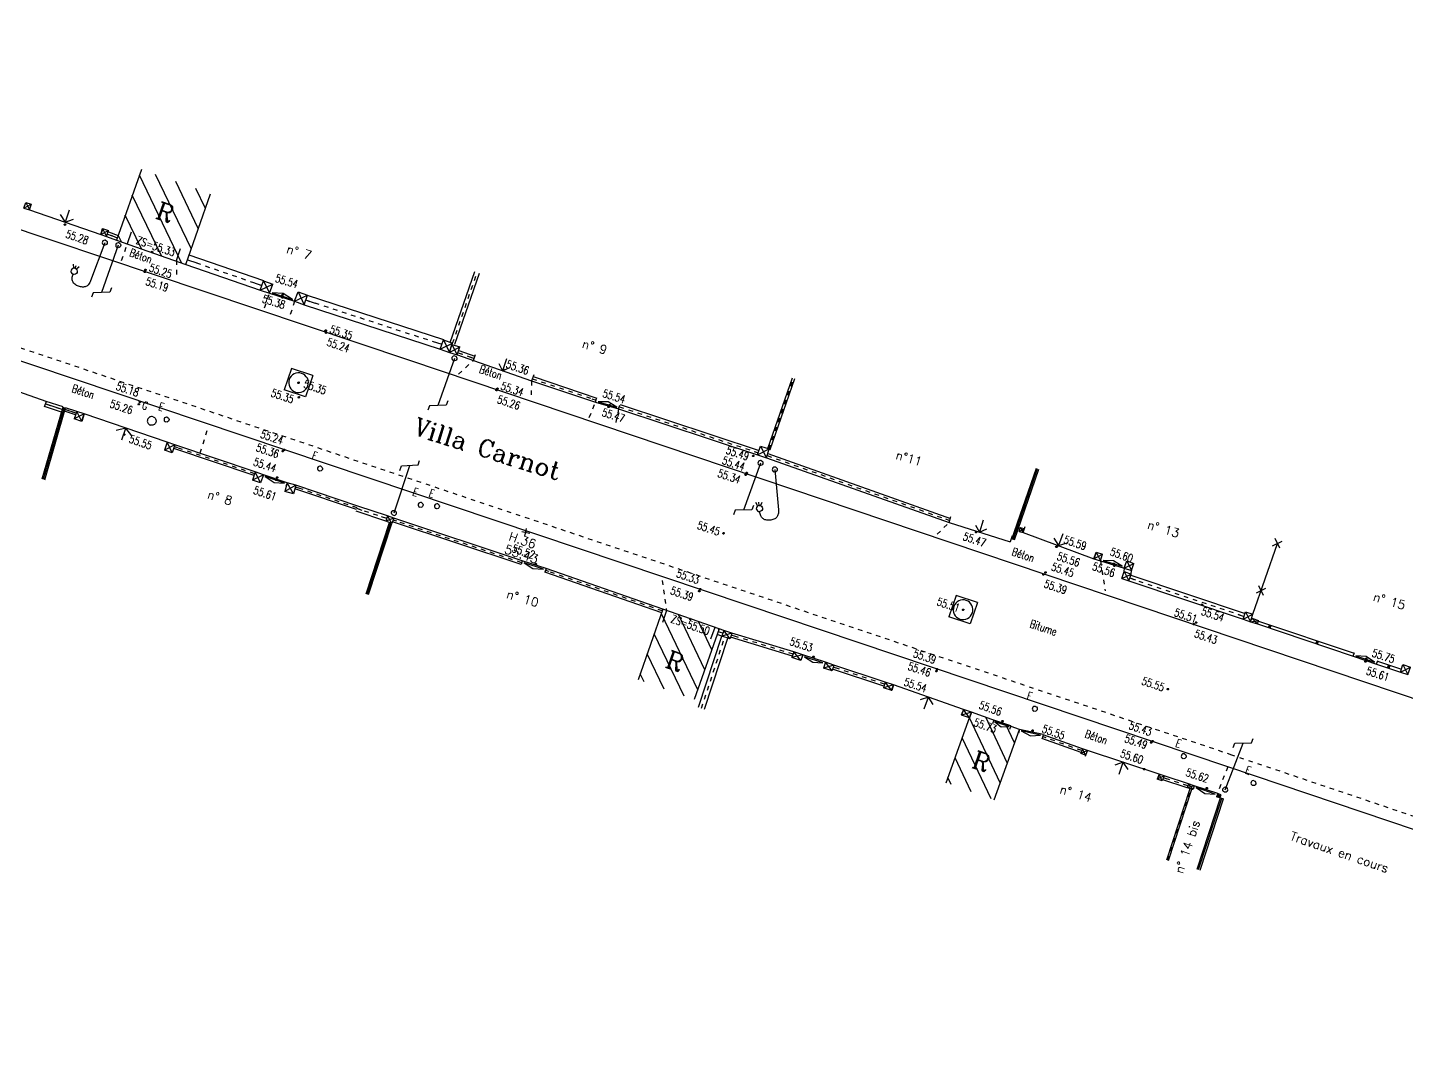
# Model space of a CAD drawing. Extents: x 661843 to 662062, y 6866352 to 6866909.
# Drawn here: x 661967.1 to 662022.2, y 6866501.6 to 6866542.7 of the extents above; entities that cross this region are included whole.
import ezdxf
from ezdxf.enums import TextEntityAlignment as Align

# ---------------------------------------------------------------- set-up
doc = ezdxf.new("R2010")
doc.units = 0
for name, pattern in [('CONTINU', [0]), ('JSI_TCO', [1, 0.5, 0.5]), ('JSI_TCO2', [1, 0.5, 0.5]), ('JSI_TIC', [0.2, 0.08, 0.01, -0.1, 0.01])]:
    doc.linetypes.add(name, pattern=pattern)
doc.layers.get('0').update_dxf_attribs({"linetype": 'CONTINUOUS'})
for name, color, linetype in [('ALTI', 140, 'CONTINUOUS'), ('BATI', 6, 'CONTINUOUS'), ('BORDURE', 7, 'CONTINU'), ('HACHURE', 7, 'CONTINUOUS'), ('LIMITE', 7, 'CONTINUOUS'), ('NUMEROS', 1, 'CONTINUOUS'), ('OBJASS', 22, 'CONTINUOUS'), ('OBJEAU', 4, 'CONTINUOUS'), ('OBJEP', 220, 'CONTINUOUS'), ('OBJGAZ', 30, 'CONTINUOUS'), ('OBJTELECOM', 3, 'CONTINUOUS'), ('POINTS-POLYGO', 7, 'CONTINUOUS'), ('POLYGO', 240, 'CONTINUOUS'), ('TEXTE', 7, 'CONTINUOUS'), ('VOIRIE', 7, 'CONTINUOUS'), ('Z', 4, 'CONTINUOUS')]:
    doc.layers.add(name, color=color, linetype=linetype)
doc.styles.add('36-2', font='romans.shx', dxfattribs={"height": 0.36})
doc.styles.add('5-2', font='romand.shx', dxfattribs={"height": 0.35})
doc.styles.add('7-2', font='romanc.shx', dxfattribs={"height": 0.7})
doc.styles.add('ROMANS', font='romans.shx', dxfattribs={"width": 0.95, "oblique": 13.5, "height": 5})
doc.styles.get("Standard").update_dxf_attribs({"font": 'romans.shx'})
doc.linetypes.add('JSI_MUD', pattern='A,0.0001,[130,jsi_form.shx,S=0.5,R=0,X=0.875,Y=0],-0.75', length=0.7501)
doc.linetypes.add('JSI_MUG', pattern='A,0.0001,[130,jsi_form.shx,S=0.5,R=0,X=-0.125,Y=0],-0.75', length=0.7501)
doc.linetypes.add('JSI_MUR', pattern='A,1e-06,-0.5,[130,jsi_form.shx,S=0.7,R=315,X=0.05,Y=0],-0.5', length=1.000001)

# ---------------------------------------------------------------- blocks, each defined once
blk = doc.blocks.new('$Y_001')
at = {"color": 0, "linetype": 'BYBLOCK', "flags": 128}
for points in [[(-0.5, 0), (0.5, 0)], [(0, -0.5), (0, 0.5)]]:
    blk.add_lwpolyline(points, dxfattribs=at)
blk = doc.blocks.new('TCPOINT')
at = {"color": 0}
blk.add_point((0, 0), dxfattribs=at)
at = {"layer": 'NUMEROS', "style": '36-2'}
blk.add_attdef('MAT', (0.1, 0.1), '', height=0.36, dxfattribs=at)
at = {"layer": 'Z', "style": 'ROMANS'}
blk.add_attdef('ALT', text='', height=0.36, dxfattribs=at).set_placement((0.1, -0.1), align=Align.TOP_LEFT)
blk = doc.blocks.new('$B_200')
at = {"color": 0, "linetype": 'BYBLOCK', "flags": 128}
for points in [[(0, -0.5, -0.414214), (-0.5, 0, -0.414214), (0, 0.5)], [(0, -0.5, 0.414214), (0.5, 0, 0.414214), (0, 0.5)]]:
    blk.add_lwpolyline(points, format="xyb", dxfattribs=at)
blk = doc.blocks.new('$B_136')
at = {"color": 0, "linetype": 'BYBLOCK', "flags": 128}
for points in [[(-0.156, 0.844), (-0.156, 0.938), (0.156, 1.062), (0.156, 1.156)], [(0, 0), (0, 1)]]:
    blk.add_lwpolyline(points, dxfattribs=at)
blk = doc.blocks.new('$B_130')
at = {"color": 0, "linetype": 'BYBLOCK', "flags": 128}
for points in [[(0, 0), (0, 0.812, -0.08), (0.012, 0.895, -0.117647), (0.047, 0.953, -0.117647), (0.105, 0.988, -0.08), (0.188, 1, -0.08), (0.27, 0.988, -0.117647), (0.328, 0.953, -0.117647), (0.363, 0.895, -0.08), (0.375, 0.812)], [(0.375, 0.688, -0.414214), (0.312, 0.75, -0.414214), (0.375, 0.812)], [(0.375, 0.688, 0.414214), (0.438, 0.75, 0.414214), (0.375, 0.812)]]:
    blk.add_lwpolyline(points, format="xyb", dxfattribs=at)
for points in [[(0.344, 0.688), (0.312, 0.625)], [(0.375, 0.688), (0.375, 0.625)], [(0.406, 0.688), (0.438, 0.625)]]:
    blk.add_lwpolyline(points, dxfattribs=at)
blk = doc.blocks.new('$B_020')
at = {"color": 0, "linetype": 'BYBLOCK', "flags": 128}
for points in [[(0, 0), (0, 1)], [(0, 1), (1, 1)], [(1, 0), (1, 1)], [(0, 0), (1, 0)]]:
    blk.add_lwpolyline(points, dxfattribs=at)
for points in [[(0.5, 0.0625, -0.4142136), (0.0625, 0.5, -0.4142136), (0.5, 0.9375)], [(0.5, 0.0625, 0.4142136), (0.9375, 0.5, 0.4142136), (0.5, 0.9375)]]:
    blk.add_lwpolyline(points, format="xyb", dxfattribs=at)
blk = doc.blocks.new('$B_030')
at = {"color": 0, "linetype": 'BYBLOCK', "flags": 128}
for points in [[(0, 0), (0, 1)], [(0, 1), (1, 1)], [(0, 1), (1, 0)], [(0, 0), (1, 1)], [(0, 0), (1, 0)], [(1, 0), (1, 1)]]:
    blk.add_lwpolyline(points, dxfattribs=at)
blk = doc.blocks.new('$B_028')
at = {"color": 0, "linetype": 'BYBLOCK', "flags": 128}
for points in [[(0, 0.5), (0, -0.5), (0.094, -0.062)], [(-0.5, -0.5), (-0.5, 0)], [(0.5, 0), (0.5, -0.5)], [(-0.094, -0.062), (0, -0.5)], [(-0.5, -0.5), (0.5, -0.5)]]:
    blk.add_lwpolyline(points, dxfattribs=at)
blk = doc.blocks.new('$B_027')
at = {"color": 0, "linetype": 'BYBLOCK', "flags": 128}
for points in [[(-0.5, -0.5), (0.5, -0.5), (0.5, -0.188)], [(-0.5, -0.5), (-0.5, -0.188)]]:
    blk.add_lwpolyline(points, dxfattribs=at)
blk.add_lwpolyline([(-0.406, -0.406), (0.406, -0.406), (0, -0.188)], close=True, dxfattribs=at)
blk = doc.blocks.new('$B_170')
at = {"color": 0, "linetype": 'BYBLOCK', "flags": 128}
for points in [[(-0.5, 0), (-0.5, 1)], [(0.5, 0), (0.5, 1)]]:
    blk.add_lwpolyline(points, dxfattribs=at)
blk = doc.blocks.new('$B_210')
at = {"linetype": 'CONTINUOUS'}
blk.add_hatch(color=0, dxfattribs=at).paths.add_polyline_path([(0, -0.5, -1), (0, 0.5, -1)])
at = {"color": 0, "linetype": 'BYBLOCK', "flags": 128}
blk.add_lwpolyline([(0, -0.5, -1), (0, 0.5, -1)], format="xyb", close=True, dxfattribs=at)
blk = doc.blocks.new('GEOCARR1')
at = {"const_width": 1}
blk.add_lwpolyline([(0, 0), (0, 1)], dxfattribs=at)
blk = doc.blocks.new('GEOCROIX')
at = {"color": 0, "linetype": 'BYBLOCK'}
for p, q in [((-0.5, 0.5), (0.5, -0.5)), ((-0.5, -0.5), (0.5, 0.5))]:
    blk.add_line(p, q, dxfattribs=at)

msp = doc.modelspace()

# ---------------------------------------------------------------- hatches: boundary and pattern name
at = {"layer": 'HACHURE', "linetype": 'CONTINUOUS', "ltscale": 2}
h = msp.add_hatch(dxfattribs=at)
h.set_pattern_fill('_USER', color=256, scale=0.6, angle=115.6117, style=0, pattern_type=0)
h.set_pattern_definition([(115.6117, (661958.265, 6866695.073), (-0.5410465, -0.259362), [])])
h.paths.add_polyline_path([(661970.653, 6866534.245), (661971.649, 6866537.075), (661974.419, 6866536.1), (661973.423, 6866533.27)])
h = msp.add_hatch(dxfattribs=at)
h.set_pattern_fill('_USER', color=256, scale=0.6, angle=115.5574, style=0, pattern_type=0)
h.set_pattern_definition([(115.55736, (661958.265, 6866695.073), (-0.5412923, -0.2588487), [])])
h.paths.add_polyline_path([(661994.759, 6866518.681), (661993.76, 6866515.852), (661991.513, 6866516.645), (661992.512, 6866519.474)])
h = msp.add_hatch(dxfattribs=at)
h.set_pattern_fill('_USER', color=256, scale=0.6, angle=115.2807, style=0, pattern_type=0)
h.set_pattern_definition([(115.28074, (661958.265, 6866695.073), (-0.5425357, -0.2562324), [])])
h.paths.add_polyline_path([(662006.764, 6866514.663), (662005.752, 6866511.839), (662003.834, 6866512.527), (662004.846, 6866515.351)])

# ---------------------------------------------------------------- linework, layer by layer
at = {"elevation": 57.333, "flags": 128}
msp.add_lwpolyline([(662014.806, 6866511.922), (662014.93, 6866511.882)], dxfattribs=at)
at = {"layer": 'BATI', "linetype": 'JSI_TCO2', "ltscale": 2, "elevation": 57.333, "flags": 128}
for points in [[(661971.649, 6866537.075), (661970.653, 6866534.245)], [(661973.423, 6866533.27), (661974.419, 6866536.1)], [(661970.653, 6866534.245), (661973.423, 6866533.27)], [(661992.512, 6866519.474), (661991.513, 6866516.645)], [(661994.759, 6866518.681), (661992.512, 6866519.474)], [(661994.759, 6866518.681), (661993.76, 6866515.852)], [(662003.834, 6866512.527), (662004.846, 6866515.351)], [(662006.764, 6866514.663), (662004.846, 6866515.351)], [(662005.752, 6866511.839), (662006.764, 6866514.663)]]:
    msp.add_lwpolyline(points, dxfattribs=at)
at = {"layer": 'BORDURE', "linetype": 'JSI_TCO', "ltscale": 2, "elevation": 57.333, "flags": 128}
for points in [[(661942.741, 6866542.749), (661955.855, 6866538.336), (661982.331, 6866529.445), (662025.636, 6866514.857), (662050.833, 6866506.399)], [(662015.101, 6866513.161), (661995.878, 6866519.628), (661955.555, 6866533.183), (661954.31, 6866533.601)], [(662049.433, 6866501.573), (662015.101, 6866513.161)]]:
    msp.add_lwpolyline(points, dxfattribs=at)
at = {"layer": 'LIMITE', "linetype": 'JSI_MUG', "ltscale": 0.4}
for p, q in [((661973.489, 6866533.459, 112.689), (661973.867, 6866533.329, 112.693)), ((661978.221, 6866531.848, 112.748), (661978.602, 6866531.724, 112.748))]:
    msp.add_line(p, q, dxfattribs=at)
at = {"layer": 'LIMITE', "linetype": 'JSI_MUD', "ltscale": 0.4}
for p, q in [((661976.092, 6866532.562, 112.721), (661976.47, 6866532.432, 112.726)), ((661983.286, 6866530.196, 112.739), (661983.666, 6866530.072, 112.738))]:
    msp.add_line(p, q, dxfattribs=at)
at = {"layer": 'LIMITE', "linetype": 'JSI_MUG', "ltscale": 0.18}
for p, q in [((661984.317, 6866529.736, 112.692), (661984.487, 6866529.676, 112.693)), ((661987.286, 6866528.694, 112.696), (661987.457, 6866528.637, 112.705)), ((661990.768, 6866527.574, 112.818), (661990.939, 6866527.517, 112.818)), ((661997.717, 6866517.675, 112.864), (661997.545, 6866517.73, 112.864)), ((662001.376, 6866516.47, 112.88), (662001.205, 6866516.527, 112.879))]:
    msp.add_line(p, q, dxfattribs=at)
at = {"layer": 'LIMITE', "linetype": 'JSI_MUD', "ltscale": 0.18}
for p, q in [((661984.789, 6866529.57, 112.695), (661984.959, 6866529.51, 112.697)), ((661989.672, 6866527.895, 112.813), (661989.843, 6866527.838, 112.822)), ((661996.154, 6866525.789, 112.831), (661996.325, 6866525.732, 112.831)), ((661995.413, 6866518.381, 112.856), (661995.241, 6866518.433, 112.856)), ((661999.488, 6866517.095, 112.867), (661999.318, 6866517.152, 112.866))]:
    msp.add_line(p, q, dxfattribs=at)
at = {"layer": 'LIMITE', "linetype": 'JSI_TCO', "ltscale": 2}
for p, q in [((661968.45, 6866527.357, 112.682), (661967.772, 6866527.581, 112.612)), ((661969.017, 6866527.244, 112.751), (661968.569, 6866527.394, 112.685))]:
    msp.add_line(p, q, dxfattribs=at)
at = {"layer": 'LIMITE', "linetype": 'JSI_MUD', "ltscale": 0.22}
msp.add_line((661968.015, 6866527.616, 112.633), (661967.806, 6866527.685, 112.612), dxfattribs=at)
at = {"layer": 'LIMITE', "linetype": 'JSI_MUG', "ltscale": 0.22}
msp.add_line((661968.484, 6866527.461, 112.682), (661968.275, 6866527.53, 112.66), dxfattribs=at)
at = {"layer": 'LIMITE', "linetype": 'JSI_MUD', "ltscale": 0.15}
for p, q in [((661968.735, 6866527.418, 112.706), (661968.593, 6866527.466, 112.685)), ((661973.113, 6866525.926, 112.761), (661972.971, 6866525.974, 112.761)), ((661977.948, 6866524.314, 112.768), (661977.806, 6866524.362, 112.768)), ((661981.862, 6866522.993, 112.792), (661981.719, 6866523.04, 112.791)), ((661987.956, 6866520.976, 112.852), (661987.814, 6866521.025, 112.853))]:
    msp.add_line(p, q, dxfattribs=at)
at = {"layer": 'LIMITE', "linetype": 'JSI_MUG', "ltscale": 0.15}
for p, q in [((661969.041, 6866527.315, 112.751), (661968.899, 6866527.363, 112.73)), ((661976.18, 6866524.893, 112.763), (661976.038, 6866524.941, 112.763)), ((661980.281, 6866523.529, 112.766), (661980.139, 6866523.577, 112.766)), ((661986.859, 6866521.332, 112.845), (661986.716, 6866521.38, 112.844)), ((661992.487, 6866519.403, 112.84), (661992.345, 6866519.453, 112.84))]:
    msp.add_line(p, q, dxfattribs=at)
at = {"layer": 'LIMITE', "linetype": 'JSI_MUG', "ltscale": 0.25}
msp.add_line((662011.177, 6866520.721, 112.905), (662011.414, 6866520.642, 112.905), dxfattribs=at)
at = {"layer": 'LIMITE', "linetype": 'JSI_MUD', "ltscale": 0.25}
msp.add_line((662015.515, 6866519.265, 112.909), (662015.752, 6866519.185, 112.909), dxfattribs=at)
at = {"layer": 'LIMITE', "linetype": 'JSI_MUD', "ltscale": 0.16}
for p, q in [((662007.84, 6866514.321, 112.894), (662007.69, 6866514.375, 112.892)), ((662012.682, 6866512.674, 112.936), (662012.53, 6866512.724, 112.934))]:
    msp.add_line(p, q, dxfattribs=at)
at = {"layer": 'LIMITE', "linetype": 'JSI_MUG', "ltscale": 0.16}
for p, q in [((662009.259, 6866513.814, 112.913), (662009.108, 6866513.868, 112.911)), ((662013.498, 6866512.403, 112.946), (662013.346, 6866512.453, 112.944))]:
    msp.add_line(p, q, dxfattribs=at)
at = {"layer": 'LIMITE', "linetype": 'JSI_TCO', "ltscale": 2, "elevation": 57.333, "flags": 128}
for points in [[(661970.259, 6866534.392), (661970.653, 6866534.245)], [(661970.329, 6866534.58), (661970.723, 6866534.432)], [(661973.554, 6866533.648), (661976.535, 6866532.621)], [(661973.423, 6866533.27), (661976.405, 6866532.243)], [(661978.283, 6866532.038), (661983.728, 6866530.262)], [(661978.159, 6866531.658), (661983.604, 6866529.882)], [(661984.347, 6866529.821), (661984.989, 6866529.595)], [(661984.287, 6866529.651), (661984.929, 6866529.425)], [(661987.315, 6866528.779), (661989.871, 6866527.923)], [(661987.258, 6866528.609), (661989.814, 6866527.752)], [(661967.687, 6866524.683), (661968.52, 6866527.564)], [(661968.519, 6866527.566), (661967.841, 6866527.79)], [(661990.796, 6866527.659), (661996.354, 6866525.818)], [(661967.783, 6866524.655), (661968.616, 6866527.537)], [(661969.065, 6866527.386), (661968.616, 6866527.537)], [(661990.739, 6866527.488), (661996.297, 6866525.647)], [(661976.204, 6866524.964), (661972.995, 6866526.045)], [(661976.156, 6866524.822), (661972.947, 6866525.903)], [(661996.646, 6866525.536), (662003.951, 6866522.937)], [(661996.707, 6866525.705), (662004.012, 6866523.106)], [(662006.47, 6866522.279), (662007.448, 6866525.115)], [(662006.564, 6866522.247), (662007.543, 6866525.082)], [(661980.257, 6866523.458), (661977.782, 6866524.291)], [(661980.305, 6866523.601), (661977.83, 6866524.433)], [(661981.43, 6866522.995), (661980.236, 6866523.392)], [(661981.499, 6866523.204), (661980.305, 6866523.601)], [(661980.637, 6866520.086), (661981.57, 6866522.937)], [(661980.732, 6866520.055), (661981.665, 6866522.906)], [(661986.835, 6866521.261), (661981.696, 6866522.969)], [(661986.882, 6866521.404), (661981.743, 6866523.111)], [(661992.462, 6866519.333), (661987.789, 6866520.954)], [(661992.512, 6866519.474), (661987.838, 6866521.096)], [(662011.137, 6866520.603), (662015.712, 6866519.067)], [(662011.217, 6866520.84), (662015.792, 6866519.304)], [(661993.933, 6866515.546), (661994.866, 6866518.397)], [(661994.171, 6866515.468), (661995.104, 6866518.319)], [(661997.691, 6866517.588), (661995.214, 6866518.347)], [(661997.744, 6866517.76), (661995.267, 6866518.519)], [(662001.404, 6866516.555), (661999.346, 6866517.237)], [(662001.347, 6866516.385), (661999.289, 6866517.066)], [(662009.286, 6866513.889), (662007.717, 6866514.45)], [(662009.232, 6866513.739), (662007.663, 6866514.3)], [(662013.523, 6866512.479), (662012.555, 6866512.8)], [(662013.473, 6866512.327), (662012.505, 6866512.648)], [(662012.659, 6866509.443), (662013.593, 6866512.294)], [(662012.735, 6866509.418), (662013.669, 6866512.269)], [(662013.873, 6866509.071), (662014.806, 6866511.922)], [(662013.997, 6866509.031), (662014.93, 6866511.882)]]:
    msp.add_lwpolyline(points, dxfattribs=at)
at = {"layer": 'LIMITE', "linetype": 'JSI_TIC', "ltscale": 2, "elevation": 57.333, "flags": 128}
for points in [[(661970.294, 6866534.486), (661970.688, 6866534.339)], [(661973.489, 6866533.459), (661976.47, 6866532.432)], [(661984.099, 6866530.114), (661985.078, 6866532.95)], [(661978.221, 6866531.848), (661983.666, 6866530.072)], [(661984.317, 6866529.736), (661984.959, 6866529.51)], [(661987.286, 6866528.694), (661989.843, 6866527.838)], [(661996.758, 6866525.885), (661997.736, 6866528.721)], [(661990.768, 6866527.574), (661996.325, 6866525.732)], [(661976.18, 6866524.893), (661972.971, 6866525.974)], [(661996.677, 6866525.62), (662003.982, 6866523.022)], [(661980.281, 6866523.529), (661977.806, 6866524.362)], [(661981.464, 6866523.099), (661980.27, 6866523.496)], [(661986.859, 6866521.332), (661981.719, 6866523.04)], [(661992.487, 6866519.403), (661987.814, 6866521.025)], [(662011.177, 6866520.721), (662015.752, 6866519.185)], [(661994.052, 6866515.507), (661994.985, 6866518.358)], [(661997.718, 6866517.674), (661995.241, 6866518.433)], [(662001.376, 6866516.47), (661999.318, 6866517.152)], [(662009.259, 6866513.814), (662007.69, 6866514.375)], [(662013.498, 6866512.403), (662012.53, 6866512.724)], [(662012.697, 6866509.431), (662013.631, 6866512.282)]]:
    msp.add_lwpolyline(points, dxfattribs=at)
at = {"layer": 'LIMITE', "linetype": 'JSI_MUG', "ltscale": 0.2, "elevation": 57.333, "flags": 128}
msp.add_lwpolyline([(661970.294, 6866534.486), (661970.481, 6866534.416)], dxfattribs=at)
at = {"layer": 'LIMITE', "linetype": 'JSI_MUD', "ltscale": 0.2, "elevation": 57.333, "flags": 128}
msp.add_lwpolyline([(661970.501, 6866534.409), (661970.688, 6866534.339)], dxfattribs=at)
at = {"layer": 'LIMITE', "elevation": 57.333, "flags": 128}
for points in [[(661984.004, 6866530.147), (661984.983, 6866532.983)], [(661984.193, 6866530.081), (661985.172, 6866532.917)], [(661996.71, 6866525.901), (661996.805, 6866525.869)], [(662010.955, 6866520.975), (662010.97, 6866521.113)], [(662011.232, 6866520.88), (662011.248, 6866521.018)], [(661994.866, 6866518.397), (661994.679, 6866518.455)], [(661994.903, 6866518.511), (661994.719, 6866518.568)], [(661994.94, 6866518.625), (661994.759, 6866518.681)]]:
    msp.add_lwpolyline(points, dxfattribs=at)
at = {"layer": 'LIMITE', "ltscale": 2, "elevation": 57.333, "flags": 128}
for points in [[(661996.71, 6866525.901), (661997.689, 6866528.737)], [(661996.805, 6866525.869), (661997.784, 6866528.704)], [(662016.107, 6866519.27), (662017.086, 6866522.106)], [(662016.324, 6866518.995), (662020.152, 6866517.711)], [(662021.082, 6866517.387), (662022.048, 6866517.071)]]:
    msp.add_lwpolyline(points, dxfattribs=at)
at = {"layer": 'LIMITE', "linetype": 'JSI_MUR', "ltscale": 0.22, "elevation": 57.333, "flags": 128}
msp.add_lwpolyline([(661968.484, 6866527.461), (661967.806, 6866527.685)], dxfattribs=at)
at = {"layer": 'LIMITE', "linetype": 'JSI_MUR', "ltscale": 0.1, "elevation": 57.333, "flags": 128}
for points in [[(661967.735, 6866524.669), (661968.569, 6866527.551)], [(662006.517, 6866522.263), (662007.496, 6866525.099)], [(661980.684, 6866520.07), (661981.618, 6866522.921)]]:
    msp.add_lwpolyline(points, dxfattribs=at)
at = {"layer": 'LIMITE', "linetype": 'JSI_MUD', "ltscale": 0.1, "elevation": 57.333, "flags": 128}
msp.add_lwpolyline([(661968.541, 6866527.454), (661968.569, 6866527.551)], dxfattribs=at)
at = {"layer": 'LIMITE', "linetype": 'JSI_MUR', "ltscale": 0.15, "elevation": 57.333, "flags": 128}
msp.add_lwpolyline([(661969.041, 6866527.315), (661968.593, 6866527.466)], dxfattribs=at)
at = {"layer": 'LIMITE', "linetype": 'JSI_MUD', "ltscale": 0.22, "elevation": 57.333, "flags": 128}
msp.add_lwpolyline([(661980.479, 6866523.427), (661980.27, 6866523.496)], dxfattribs=at)
at = {"layer": 'LIMITE', "linetype": 'JSI_MUG', "ltscale": 0.22, "elevation": 57.333, "flags": 128}
msp.add_lwpolyline([(661981.464, 6866523.099), (661981.255, 6866523.169)], dxfattribs=at)
at = {"layer": 'LIMITE', "linetype": 'JSI_MUD', "ltscale": 0.18, "elevation": 57.333, "flags": 128}
msp.add_lwpolyline([(662003.812, 6866523.083), (662003.982, 6866523.022)], dxfattribs=at)
at = {"layer": 'LIMITE', "linetype": 'JSI_MUG', "ltscale": 0.1, "elevation": 57.333, "flags": 128}
msp.add_lwpolyline([(662006.517, 6866522.263), (662006.549, 6866522.357)], dxfattribs=at)
at = {"layer": 'LIMITE', "linetype": 'CONTINUOUS', "ltscale": 2, "elevation": 57.333, "flags": 128}
for points in [[(662016.286, 6866518.882), (662020.114, 6866517.597)], [(662021.045, 6866517.273), (662022.011, 6866516.957)]]:
    msp.add_lwpolyline(points, dxfattribs=at)
at = {"layer": 'LIMITE', "linetype": 'JSI_MUR', "ltscale": 0.13, "elevation": 57.333, "flags": 128}
msp.add_lwpolyline([(662013.935, 6866509.051), (662014.868, 6866511.902)], dxfattribs=at)
at = {"layer": 'VOIRIE', "linetype": 'JSI_TIC', "ltscale": 2, "elevation": 57.333, "flags": 128}
for points in [[(662015.26, 6866513.635), (661996.037, 6866520.102), (661955.715, 6866533.657), (661954.469, 6866534.075)], [(661970.861, 6866533.425), (661971.098, 6866534.102)], [(661973.056, 6866533.429), (661973.048, 6866532.691)], [(661976.58, 6866531.53), (661976.775, 6866532.116)], [(661977.777, 6866531.797), (661977.577, 6866531.172)], [(661984.335, 6866528.879), (661984.929, 6866529.425)], [(661987.258, 6866528.609), (661987.231, 6866527.919)], [(661989.566, 6866527.145), (661989.814, 6866527.752)], [(661990.739, 6866527.488), (661990.592, 6866526.81)], [(661974.007, 6866525.723), (661974.315, 6866526.715)], [(662003.476, 6866522.474), (662003.951, 6866522.937)], [(662010.009, 6866521.405), (662010.191, 6866520.209)], [(661992.473, 6866520.626), (661992.652, 6866519.414)], [(662049.593, 6866502.047), (662015.261, 6866513.635)], [(662015.101, 6866513.161), (662014.681, 6866512.096)]]:
    msp.add_lwpolyline(points, dxfattribs=at)

# ---------------------------------------------------------------- block references
at = {"layer": 'ALTI', "linetype": 'CONTINUOUS'}
for p, xscale, yscale, rotation in [((661968.594, 6866534.862, 57.333), 0.0600000000881737, 0.0600000000881737, 341.4373182848789), ((661971.812, 6866533.05, 57.333), 0.0600000000881737, 0.0600000000881737, 341.4373182848789), ((661971.792, 6866532.969, 57.333), 0.0600000000881737, 0.0600000000881737, 341.4373182848789), ((661977.294, 6866532.048, 57.333), 0.0600000001101416, 0.0600000001101416, 71.62771445347605), ((661977.295, 6866531.95, 57.333), 0.0600000000159551, 0.0600000000159551, 252.2191206802689), ((661979.022, 6866530.619, 57.333), 0.0600000000881737, 0.0600000000881737, 341.4373182848789), ((661979.039, 6866530.539, 57.333), 0.0600000000881737, 0.0600000000881737, 341.4373182848789), ((661986.121, 6866529.061, 57.333), 0.0600000000125097, 0.0600000000125097, 341.3831340628199), ((661977.935, 6866528.536, 57.333), 0.0600000000849394, 0.0600000000849394, 161.4190007792459), ((661985.857, 6866528.243, 57.333), 0.0600000000125097, 0.0600000000125097, 341.3831340628199), ((661985.887, 6866528.296, 57.333), 0.0600000000125097, 0.0600000000125097, 341.3831340628199), ((661971.545, 6866527.671, 57.333), 0.0600000000409086, 0.0600000000409086, 161.4190448630857), ((661971.587, 6866527.767, 57.333), 0.0600000000409086, 0.0600000000409086, 161.4190448630857), ((661977.946, 6866527.952, 57.333), 0.0600000000849394, 0.0600000000849394, 161.4190007792459), ((661990.333, 6866527.57, 57.333), 0.0599999998631396, 0.0599999998631396, 257.7328203324436), ((661990.38, 6866527.642, 57.333), 0.0599999998631396, 0.0599999998631396, 257.7328203324436), ((661970.962, 6866526.458, 57.333), 0.0600000000409086, 0.0600000000409086, 161.4190448630857), ((661977.304, 6866525.802, 57.333), 0.0600000000409086, 0.0600000000409086, 161.4190448630857), ((661977.362, 6866525.849, 57.333), 0.0600000000409086, 0.0600000000409086, 161.4190448630857), ((661996.12, 6866525.606, 57.333), 0.0600000001221392, 0.0600000001221392, 341.6688989653865), ((661995.819, 6866524.855, 57.333), 0.0600000000125097, 0.0600000000125097, 341.3831340628199), ((661995.862, 6866524.929, 57.333), 0.0600000000125097, 0.0600000000125097, 341.3831340628199), ((661977.038, 6866524.655, 57.333), 0.0600000000496939, 0.0600000000496939, 161.4031707342211), ((661977.081, 6866524.74, 57.333), 0.0600000000496939, 0.0600000000496939, 161.4031707342211), ((661994.932, 6866522.509, 57.333), 0.0600000000849394, 0.0600000000849394, 161.4190007792459), ((662005.033, 6866522.561, 57.333), 0.0600000000125097, 0.0600000000125097, 341.3831340628199), ((662008.307, 6866522.023, 57.333), 0.0600000000125097, 0.0600000000125097, 341.3831340628199), ((662008.244, 6866521.967, 57.333), 0.0600000000125097, 0.0600000000125097, 341.3831340628199), ((661987.425, 6866521.274, 57.333), 0.0600000000496939, 0.0600000000496939, 161.4031707342211), ((662007.811, 6866520.945, 57.333), 0.0600000000125097, 0.0600000000125097, 341.3831340628199), ((662010.542, 6866521.291, 57.333), 0.0599999995916812, 0.0599999995916812, 278.6206567203869), ((662010.563, 6866521.211, 57.333), 0.0599999995916812, 0.0599999995916812, 278.6206567203869), ((662007.726, 6866520.864, 57.333), 0.0600000000125097, 0.0600000000125097, 341.3831340628199), ((661993.964, 6866520.196, 57.333), 0.0600000000409086, 0.0600000000409086, 161.4190448630857), ((661994.002, 6866520.273, 57.333), 0.0600000000409086, 0.0600000000409086, 161.4190448630857), ((662004.515, 6866519.451, 57.333), 0.0600000001077506, 0.0600000001077506, 161.4077704436525), ((662014.069, 6866519.644, 57.333), 0.0600000001727351, 0.0600000001727351, 341.4395726814456), ((662013.741, 6866518.872, 57.333), 0.0600000000125097, 0.0600000000125097, 341.3831340628199), ((662013.83, 6866518.936, 57.333), 0.0600000000125097, 0.0600000000125097, 341.3831340628199), ((661998.537, 6866517.565, 57.333), 0.0600000000875942, 0.0600000000875942, 162.1770758033837), ((662003.472, 6866517.072, 57.333), 0.0600000001077506, 0.0600000001077506, 161.4077704436525), ((662020.608, 6866517.379, 57.333), 0.0600000001522154, 0.0600000001522154, 341.9184131576621), ((662020.637, 6866517.486, 57.333), 0.0600000001522154, 0.0600000001522154, 341.9184131576621), ((662003.448, 6866516.998, 57.333), 0.0600000001077506, 0.0600000001077506, 161.4077704436525), ((662012.707, 6866516.276, 57.333), 0.0600000001077506, 0.0600000001077506, 161.4077704436525), ((662003.098, 6866515.933, 57.333), 0.0600000001077506, 0.0600000001077506, 161.4077704436525), ((662006.088, 6866514.992, 57.333), 0.0599999998729614, 0.0599999998729614, 160.280142139717), ((662006.092, 6866514.901, 57.333), 0.0599999998729614, 0.0599999998729614, 160.280142139717), ((662007.294, 6866514.611, 57.333), 0.0600000001090755, 0.0600000001090755, 160.3196242819939), ((662012.031, 6866514.134, 57.333), 0.0600000001077506, 0.0600000001077506, 161.4077704436525), ((662012.098, 6866514.191, 57.333), 0.0600000001077506, 0.0600000001077506, 161.4077704436525), ((662011.757, 6866513.072, 57.333), 0.0599999998140838, 0.0599999998140838, 161.6632081035841), ((662014.265, 6866512.307, 57.333), 0.0600000000252835, 0.0600000000252835, 248.4800176005172)]:
    msp.add_blockref('$B_210', p, dxfattribs=dict(at, xscale=xscale, yscale=yscale, rotation=rotation))
at = {"layer": 'BATI', "linetype": 'CONTINUOUS'}
for name, p, xscale, yscale, rotation in [('$B_170', (661972.077, 6866533.765, 57.333), 2.07039999994252, 0.5000000000742785, 341.0175072226921), ('$B_210', (661972.077, 6866533.765, 57.333), 0.0600000000801654, 0.0600000000801654, 341.0175069533967), ('$B_170', (661993.617, 6866519.079, 57.333), 2.042500000182735, 0.5000000000742785, 160.8409533119726), ('$B_210', (661993.617, 6866519.079, 57.333), 0.0600000001277368, 0.0600000001277368, 160.8409530345144)]:
    msp.add_blockref(name, p, dxfattribs=dict(at, xscale=xscale, yscale=yscale, rotation=rotation))
at = {"layer": 'LIMITE', "linetype": 'CONTINUOUS'}
for name, p, xscale, yscale, rotation in [('$B_028', (661968.682, 6866535.198, 57.333), 3.009956679009272, 0.5000000000742785, 340.9702467640405), ('$B_030', (661966.954, 6866535.523, 57.333), 0.2343938993959718, 0.2343999996800099, 342.4755424487037), ('$B_030', (661970.023, 6866534.471, 57.333), 0.2480891976306646, 0.2481000000978825, 341.5587310492432), ('$B_030', (661976.405, 6866532.243, 57.333), 0.3908898183852247, 0.3908999995330207, 340.9774062549577), ('$B_027', (661977.352, 6866532.194, 57.333), 1.052224937799576, 0.5000000000742785, 342.3617896096884), ('$B_030', (661977.777, 6866531.797, 57.333), 0.4065238122985009, 0.4065000003557949, 339.9741688707626), ('$B_030', (661983.604, 6866529.882, 57.333), 0.386359832191987, 0.3864000003877618, 340.1085435375833), ('$B_030', (661983.967, 6866529.751, 57.333), 0.3350107459916035, 0.3350000000779789, 342.6526301266451), ('$B_028', (661986.176, 6866529.253, 57.333), 2.467584345141263, 0.5000000000742785, 340.687511644452), ('$B_028', (661966.565, 6866527.974, 57.333), 2.52946761576802, 0.5000000000742785, 160.6055235319824), ('$B_027', (661990.345, 6866527.861, 57.333), 0.9620414388618382, 0.5000000000742785, 344.074234543747), ('$B_030', (661969.366, 6866527.286, 57.333), 0.3165260336238395, 0.3164999997649078, 161.6163722302149), ('$B_028', (661970.944, 6866526.483, 57.333), 3.507884218422503, 0.5000000000742785, 161.1320511882416), ('$B_030', (661972.995, 6866526.045, 57.333), 0.3280243435699201, 0.3279999999592291, 160.9238334518324), ('$B_030', (661996.297, 6866525.647, 57.333), 0.3664851019035449, 0.3664999996795977, 342.3332832171297), ('$B_030', (661976.529, 6866524.854, 57.333), 0.3428257430293709, 0.3428000000232325, 161.332414073576), ('$B_027', (661976.926, 6866524.455, 57.333), 1.007886501711426, 0.5000000000742785, 161.2709743303527), ('$B_030', (661977.83, 6866524.433, 57.333), 0.3600153606839271, 0.359999999569679, 164.3671368655395), ('$B_030', (661981.743, 6866523.111, 57.333), 0.2607951877833042, 0.2199999999953919, 159.2843402548811), ('$B_028', (662005.249, 6866522.793, 57.333), 2.562726105149128, 0.5000000000742785, 342.6304162910438), ('$B_030', (662006.756, 6866522.587, 57.333), 0.166887087514787, 0.1669000004012011, 344.1253343832777), ('$B_028', (662008.418, 6866522.251, 57.333), 3.017145387562043, 0.5000000000742785, 339.6588385302829), ('$B_030', (662009.745, 6866521.492, 57.333), 0.2781079646494125, 0.278099999673985, 341.7224914153015), ('$B_027', (662010.556, 6866521.501, 57.333), 0.9919240142806905, 0.5000000000742785, 343.2490559598938), ('$B_027', (661987.284, 6866521.012, 57.333), 1.004512668013649, 0.5000000000742785, 162.1482672239507), ('$B_030', (662010.86, 6866520.698, 57.333), 0.2929534091227305, 0.2930000002987241, 341.0716464247091), ('$B_030', (662010.959, 6866521.119, 57.333), 0.3055463959278574, 0.3054999995784405, 340.6926410938523), ('$B_030', (662015.712, 6866519.067, 57.333), 0.3144598224986981, 0.3144999997305604, 342.2595036494169), ('$B_030', (662016.012, 6866518.971, 57.333), 0.2881827199532463, 0.1499999997430921, 341.9894049226413), ('$B_030', (661995.267, 6866518.519, 57.333), 0.3432994321993691, 0.2400000003339791, 162.0934843188588), ('$B_030', (661998.101, 6866517.643, 57.333), 0.3760208769146383, 0.2400000003339791, 161.7586196782744), ('$B_027', (661998.476, 6866517.257, 57.333), 0.9524060320231424, 0.5000000000742785, 161.8545087545434), ('$B_027', (662020.661, 6866517.671, 57.333), 0.9862616691943946, 0.5000000000742785, 340.8194739641693), ('$B_030', (661999.346, 6866517.237, 57.333), 0.3566772913007137, 0.2400000003339791, 162.1965633839636), ('$B_030', (662022.011, 6866516.957, 57.333), 0.3116261383237968, 0.3116000002402636, 342.0782911521655), ('$B_030', (662001.733, 6866516.448, 57.333), 0.3461808196456923, 0.2400000003339791, 161.9319273881163), ('$B_028', (662003.047, 6866515.719, 57.333), 2.962794910323764, 0.5000000000742785, 160.5678737029136), ('$B_030', (662004.846, 6866515.351, 57.333), 0.3380869858860833, 0.2400000003339791, 160.6927964240329), ('$B_027', (662006, 6866514.681, 57.333), 0.7209409545996979, 0.5000000000742785, 160.8729086204372), ('$B_027', (662007.186, 6866514.313, 57.333), 0.9757909458437013, 0.5000000000742785, 167.4155955664214), ('$B_030', (662009.484, 6866513.822, 57.333), 0.209185205031688, 0.2091999999991059, 161.2139380515099), ('$B_028', (662010.84, 6866513.111, 57.333), 3.020392850259375, 0.5000000000742785, 161.7372915806621), ('$B_030', (662012.555, 6866512.8, 57.333), 0.2169728325153917, 0.2169999999443594, 159.6057970259184), ('$B_030', (662013.762, 6866512.409, 57.333), 0.2486913146742204, 0.1599999999118971, 163.5545810200539), ('$B_027', (662014.15, 6866512.013, 57.333), 0.9904285940989471, 0.5000000000742785, 161.2303649649029), ('$B_030', (662014.823, 6866512.046, 57.333), 0.1309278428530433, 0.1308999997927214, 160.3920713408401)]:
    msp.add_blockref(name, p, dxfattribs=dict(at, xscale=xscale, yscale=yscale, rotation=rotation))
at = {"layer": 'LIMITE', "ltscale": 2}
for name, p, xscale, yscale, zscale, rotation in [('GEOCROIX', (662017.086, 6866522.106, 57.333), 0.3000000000332229, 0.3000000000332229, 0.3000000000332229, 70.95658074280968), ('GEOCROIX', (662016.434, 6866520.216, 57.333), 0.3000000000332229, 0.3000000000332229, 0.3000000000332229, 70.95658074280968), ('GEOCARR1', (662016.76, 6866518.723, 57.333), 0.1199999998371473, 0.1199999998371473, 0.1199999998371473, 341.4452370056904), ('GEOCARR1', (662018.656, 6866518.086, 57.333), 0.1199999998371473, 0.1199999998371473, 0.1199999998371473, 341.4452370056904), ('GEOCARR1', (662021.52, 6866517.118, 57.333), 0.1199999999047091, 0.1199999999047091, 0.1199999999047091, 341.9184135631241)]:
    msp.add_blockref(name, p, dxfattribs=dict(at, xscale=xscale, yscale=yscale, zscale=zscale, rotation=rotation))
at = {"layer": 'OBJASS', "linetype": 'CONTINUOUS', "yscale": 0.9000000003201547}
for p, xscale, rotation in [((661978.505, 6866528.819, 57.333), 0.8999362864773982, 161.4182274420429), ((662005.085, 6866519.734, 57.333), 0.8999984443964911, 161.4061251193733)]:
    msp.add_blockref('$B_020', p, dxfattribs=dict(at, xscale=xscale, rotation=rotation))
at = {"layer": 'OBJEAU', "linetype": 'CONTINUOUS'}
for p, xscale, yscale, rotation in [((661972.656, 6866527.059, 57.333), 0.2000000000006595, 0.2000000000006595, 161.4190449438424), ((661978.794, 6866525.099, 57.333), 0.2000000000006595, 0.2000000000006595, 161.4190449438424), ((661982.817, 6866523.644, 57.333), 0.2000000000006595, 0.2000000000006595, 161.4190449438424), ((661983.472, 6866523.592, 57.333), 0.2000000000006595, 0.2000000000006595, 161.4190449438424), ((662007.381, 6866515.483, 57.333), 0.2000000000140927, 0.2000000000140927, 161.4077705980617), ((662013.338, 6866513.588, 57.333), 0.2000000000140927, 0.2000000000140927, 161.4077705980617), ((662016.125, 6866512.512, 57.333), 0.1999999999839889, 0.1999999999839889, 161.3493300745187)]:
    msp.add_blockref('$B_200', p, dxfattribs=dict(at, xscale=xscale, yscale=yscale, rotation=rotation))
at = {"layer": 'OBJEP', "linetype": 'CONTINUOUS'}
for name, p, xscale, yscale, rotation in [('$B_130', (661970.187, 6866534.14, 57.333), 1.999999999790035, 1.999999999790035, 159.5312103337245), ('$B_200', (661970.187, 6866534.14, 57.333), 0.1999999999461324, 0.1999999999461324, 159.5312103017311), ('$B_130', (661996.985, 6866525.06, 57.333), 2.000000000020858, 2.000000000020858, 185.0678940285081), ('$B_200', (661996.985, 6866525.06, 57.333), 0.1999999999942065, 0.1999999999942065, 160.2468750674795)]:
    msp.add_blockref(name, p, dxfattribs=dict(at, xscale=xscale, yscale=yscale, rotation=rotation))
at = {"layer": 'OBJGAZ', "linetype": 'CONTINUOUS', "xscale": 0.3500000000477574, "yscale": 0.3500000000477574, "rotation": 161.4190449061961}
msp.add_blockref('$B_200', (661972.063, 6866527.007, 57.333), dxfattribs=at)
at = {"layer": 'OBJTELECOM', "linetype": 'CONTINUOUS'}
for name, p, xscale, yscale, rotation in [('$B_136', (661970.723, 6866534.035, 57.333), 1.999999999951668, 1.999999999951668, 160.6119870250082), ('$B_200', (661970.723, 6866534.035, 57.333), 0.1999999999532689, 0.1999999999532689, 160.6119870490685), ('$B_136', (661984.167, 6866529.51, 57.333), 1.999999999873765, 1.999999999873765, 160.6100241334721), ('$B_200', (661984.167, 6866529.51, 57.333), 0.2000000000292773, 0.2000000000292773, 160.6100241094123), ('$B_136', (661981.755, 6866523.326, 57.333), 1.999999999970328, 1.999999999970328, 341.6173050216437), ('$B_136', (661996.41, 6866525.322, 57.333), 2.000000000133319, 2.000000000133319, 160.24687501275), ('$B_200', (661996.41, 6866525.322, 57.333), 0.1999999999942065, 0.1999999999942065, 160.2468750674795), ('$B_200', (661981.755, 6866523.326, 57.333), 0.2000000000301753, 0.2000000000301753, 341.617305024799), ('$B_136', (662015.001, 6866512.246, 57.333), 1.99999999996394, 1.99999999996394, 339.1088128974595), ('$B_200', (662015.001, 6866512.246, 57.333), 0.2000000001839214, 0.2000000001839214, 68.48001752812402)]:
    msp.add_blockref(name, p, dxfattribs=dict(at, xscale=xscale, yscale=yscale, rotation=rotation))
at = {"layer": 'POINTS-POLYGO'}
ref = msp.add_blockref('TCPOINT', (661987.025, 6866522.548, 57.333), dxfattribs=dict(at, rotation=359.518964722964))
ref.add_attrib('MAT', 'H.36', (661986.31, 6866522.237, 57.333), dxfattribs={"layer": 'NUMEROS', "height": 0.36, "rotation": 341.545, "style": '36-2'})
ref.add_attrib('ALT', '55.43', dxfattribs={"layer": 'Z', "height": 0.36, "rotation": 341.545, "style": 'ROMANS'}).set_placement((661986.253, 6866522.066, 57.333), align=Align.TOP_LEFT)
at = {"layer": 'POLYGO', "linetype": 'CONTINUOUS', "xscale": 0.3200000000209822, "yscale": 0.3200000000209822, "zscale": 0.3200000000209822, "rotation": 348.0799646896258}
msp.add_blockref('$Y_001', (661987.025, 6866522.548, 112.763), dxfattribs=at)

# ---------------------------------------------------------------- texts
at = {"layer": 'ALTI', "linetype": 'CONTINUOUS', "width": 0.75}
for s, rotation, p in [('55.28', 341.4373, (661968.694, 6866534.659, 57.333)), ('55.19', 341.4373, (661971.893, 6866532.766, 57.333)), ('55.35', 341.4373, (661979.255, 6866530.848, 57.333)), ('55.24', 341.4373, (661979.14, 6866530.336, 57.333)), ('55.36', 341.3831, (661986.311, 6866529.448, 57.333)), ('55.26', 341.3831, (661985.957, 6866528.04, 57.333)), ('55.49', 341.6689, (661995.108, 6866526.01, 57.333)), ('55.34', 341.3831, (661994.773, 6866525.087, 57.333)), ('55.47', 341.3831, (662004.583, 6866522.557, 57.333)), ('55.56', 341.3831, (662008.344, 6866521.764, 57.333)), ('55.56', 340.6865, (662009.756, 6866521.36, 57.333)), ('55.39', 341.3831, (662007.826, 6866520.661, 57.333)), ('55.54', 341.4396, (662014.117, 6866519.563, 57.333)), ('55.43', 341.3831, (662013.841, 6866518.669, 57.333)), ('55.61', 341.9184, (662020.71, 6866517.177, 57.333))]:
    msp.add_text(s, height=0.32, rotation=rotation, dxfattribs=at).set_placement(p, align=Align.TOP_LEFT)
for s, rotation, p in [('55.25', 341.4373, (661971.933, 6866533.009, 57.333)), ('55.54', 342.7995, (661976.975, 6866532.583, 57.333)), ('55.34', 341.3831, (661985.996, 6866528.277, 57.333)), ('55.44', 341.3831, (661994.849, 6866525.299, 57.333)), ('55.59', 341.3831, (662008.51, 6866522.123, 57.333)), ('55.60', 340.6865, (662010.366, 6866521.643, 57.333)), ('55.45', 341.3831, (662008.014, 6866521.045, 57.333)), ('55.51', 341.3831, (662012.928, 6866519.212, 57.333)), ('55.75', 341.9184, (662020.839, 6866517.589, 57.333))]:
    msp.add_text(s, height=0.32, rotation=rotation, dxfattribs=at).set_placement(p)
for s, rotation, p in [('55.38', 342.7995, (661977.341, 6866531.484, 57.333)), ('55.18', 341.419, (661971.486, 6866527.969, 57.333)), ('55.47', 342.4049, (661990.923, 6866526.937, 57.333)), ('55.24', 341.419, (661977.262, 6866526.052, 57.333)), ('55.55', 341.419, (661972.008, 6866525.855, 57.333)), ('55.44', 341.4032, (661976.98, 6866524.943, 57.333)), ('55.52', 341.4032, (661987.324, 6866521.477, 57.333)), ('55.33', 341.419, (661993.901, 6866520.476, 57.333)), ('55.53', 342.1771, (661998.433, 6866517.767, 57.333)), ('55.39', 341.4078, (662003.371, 6866517.275, 57.333)), ('55.54', 341.4078, (662002.997, 6866516.135, 57.333)), ('55.56', 340.2801, (662005.991, 6866515.197, 57.333)), ('55.43', 341.4078, (662011.997, 6866514.394, 57.333)), ('55.55', 340.3196, (662008.517, 6866514.243, 57.333)), ('55.60', 341.6632, (662011.655, 6866513.274, 57.333)), ('55.62', 341.8117, (662014.272, 6866512.521, 57.333))]:
    msp.add_text(s, height=0.32, rotation=rotation, dxfattribs=at).set_placement(p, align=Align.RIGHT)
for s, rotation, p in [('55.35', 341.419, (661977.735, 6866527.854, 57.333)), ('55.35', 341.419, (661979.035, 6866528.208, 57.333)), ('55.45', 341.419, (661994.78, 6866522.56, 57.333)), ('55.51', 341.4078, (662004.364, 6866519.502, 57.333)), ('55.55', 341.4078, (662012.555, 6866516.327, 57.333))]:
    msp.add_text(s, height=0.32, rotation=rotation, dxfattribs=at).set_placement(p, align=Align.MIDDLE_RIGHT)
for s, rotation, p in [('55.54', 342.4049, (661991.046, 6866528.003, 57.333)), ('55.26', 341.419, (661971.342, 6866527.57, 57.333)), ('55.36', 341.419, (661977.191, 6866525.819, 57.333)), ('55.61', 341.4032, (661977.084, 6866524.112, 57.333)), ('55.39', 341.419, (661993.761, 6866520.095, 57.333)), ('55.46', 341.4078, (662003.258, 6866517.067, 57.333)), ('55.73', 340.2801, (662005.887, 6866514.805, 57.333)), ('55.49', 341.4078, (662011.921, 6866514.174, 57.333))]:
    msp.add_text(s, height=0.32, rotation=rotation, dxfattribs=at).set_placement(p, align=Align.TOP_RIGHT)
at = {"layer": 'BATI', "style": '7-2'}
for p in [(661972.174, 6866535.138, 57.333), (661992.561, 6866517.172, 57.333), (662004.817, 6866513.161, 57.333)]:
    msp.add_text('R', height=0.7, rotation=340.7714, dxfattribs=at).set_placement(p)
at = {"layer": 'BATI', "linetype": 'CONTINUOUS', "width": 0.75}
msp.add_text('ZS=55.33', height=0.32, rotation=341.0175, dxfattribs=at).set_placement((661972.282, 6866534.146, 57.333), align=Align.TOP_CENTER)
msp.add_text('ZS=55.50', height=0.32, rotation=340.841, dxfattribs=at).set_placement((661993.558, 6866518.69, 57.333), align=Align.CENTER)
at = {"layer": 'OBJEAU', "linetype": 'CONTINUOUS', "width": 0.75}
for rotation, p in [(341.419, (661972.492, 6866527.388, 57.333)), (341.419, (661978.631, 6866525.428, 57.333)), (341.419, (661982.654, 6866523.973, 57.333)), (341.419, (661983.308, 6866523.921, 57.333)), (341.4078, (662007.217, 6866515.812, 57.333)), (341.4078, (662013.175, 6866513.917, 57.333)), (341.3493, (662015.962, 6866512.842, 57.333))]:
    msp.add_text('E', height=0.32, rotation=rotation, dxfattribs=at).set_placement(p, align=Align.RIGHT)
at = {"layer": 'OBJGAZ', "linetype": 'CONTINUOUS', "width": 0.75}
msp.add_text('G', height=0.32, rotation=341.419, dxfattribs=at).set_placement((661971.852, 6866527.431, 57.333), align=Align.RIGHT)
at = {"layer": 'TEXTE', "linetype": 'CONTINUOUS', "width": 0.75}
for s, rotation, p in [('Béton', 340.612, (661971.633, 6866533.612, 57.333)), ('Béton', 341.3831, (661985.625, 6866528.952, 57.333)), ('Béton', 341.3831, (662006.919, 6866521.648, 57.333)), ('Bitume', 341.3831, (662007.73, 6866518.731, 57.333)), ('Béton', 341.4078, (662009.843, 6866514.354, 57.333))]:
    msp.add_text(s, height=0.32, rotation=rotation, dxfattribs=at).set_placement(p, align=Align.MIDDLE_CENTER)
at = {"layer": 'TEXTE'}
for s, height, rotation, style, p in [('n° 7', 0.35, 343.5162, '5-2', (661977.428, 6866533.739, 57.333)), ('n° 9', 0.35, 343.5162, '5-2', (661989.249, 6866529.946, 57.333)), ('Villa Carnot', 0.7, 342.2973, '7-2', (661982.483, 6866526.48, 57.333)), ('n°11', 0.35, 343.5162, '5-2', (662001.791, 6866525.496, 57.333)), ('n° 8', 0.35, 343.5162, '5-2', (661974.258, 6866523.913, 57.333)), ('n° 13', 0.35, 343.5162, '5-2', (662011.853, 6866522.702, 57.333)), ('n° 10', 0.35, 343.5162, '5-2', (661986.225, 6866519.925, 57.333)), ('n° 15', 0.35, 343.5162, '5-2', (662020.89, 6866519.818, 57.333)), ('n° 14', 0.35, 343.5162, '5-2', (662008.351, 6866512.119, 57.333)), ('n° 14 bis', 0.35, 71.5139, '5-2', (662013.298, 6866508.862, 57.333)), ('Travaux en cours', 0.35, 341.0894, '5-2', (662017.564, 6866510.249, 57.333))]:
    msp.add_text(s, height=height, rotation=rotation, dxfattribs=dict(at, style=style)).set_placement(p)
at = {"layer": 'TEXTE', "linetype": 'CONTINUOUS', "width": 0.75}
msp.add_text('Béton', height=0.32, rotation=341.419, dxfattribs=at).set_placement((661969.705, 6866527.883, 57.333), align=Align.RIGHT)

doc.saveas('drawing.dxf')
